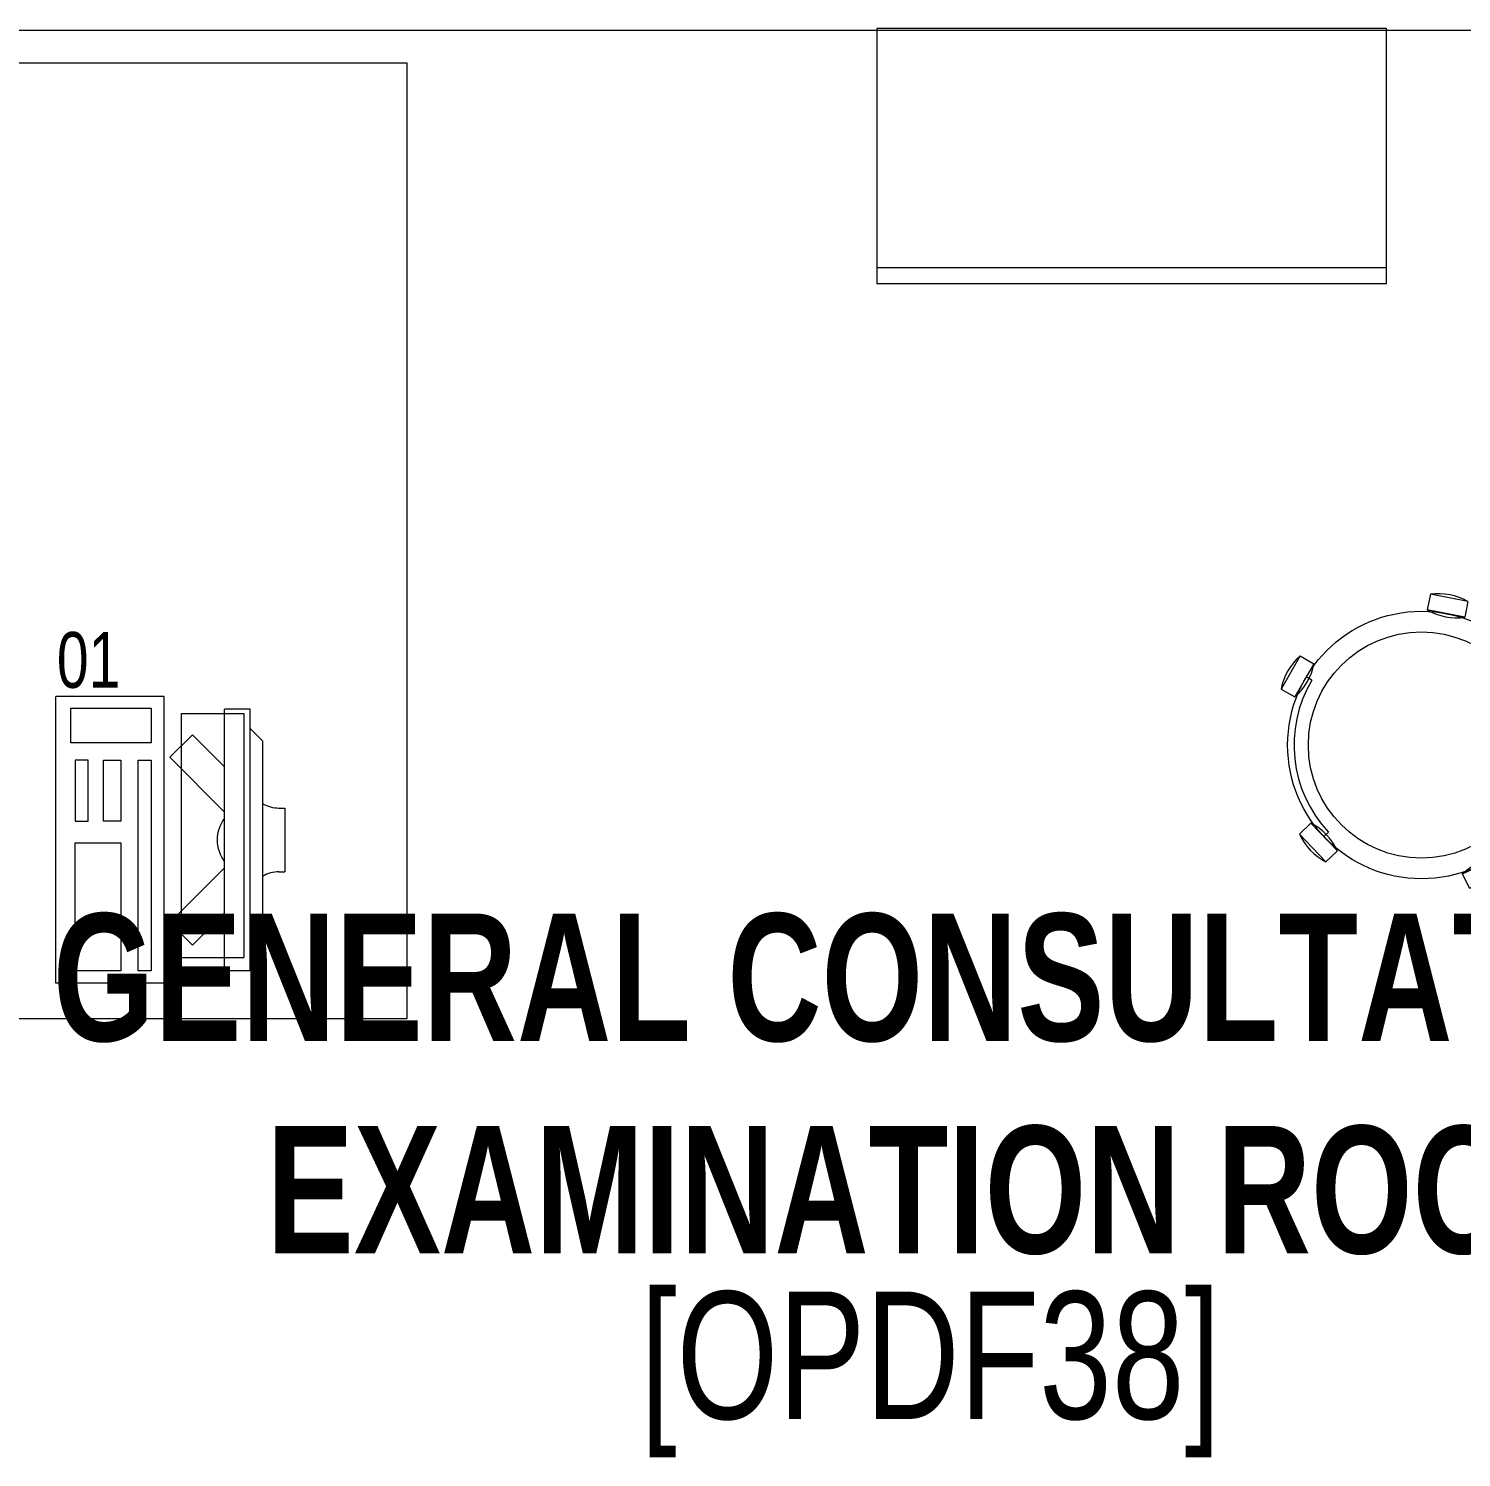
# Model space of a CAD drawing. Header units: millimetres. Extents: x -2143172 to 5255, y -610845 to 279739.
# Drawn here: x -1223685 to -1221436, y -24756 to -22513 of the extents above; entities that cross this region are included whole.
import ezdxf

# ---------------------------------------------------------------- set-up
doc = ezdxf.new("R2010")
doc.units = ezdxf.units.MM
doc.header["$LTSCALE"] = 30
doc.linetypes.add('HIDDEN', pattern=[9.525, 6.35, -3.175])
doc.layers.get('0').update_dxf_attribs({"lineweight": 5})
for name, color, linetype, lineweight in [('72_EGR_BASE_TEXT', 7, 'Continuous', 5), ('72_EGR_EQP_TAG', 142, 'Continuous', 5), ('LOADING', 163, 'Continuous', 5), ('Walls', 32, 'Continuous', 5)]:
    doc.layers.add(name, color=color, linetype=linetype, lineweight=lineweight)
doc.styles.add('X3G_ENTITY_257CFD', font='swisscl.ttf', dxfattribs={"height": 200})
doc.styles.add('X3G_ENTITY_9EC9', font='swisscl.ttf', dxfattribs={"height": 0.2})
doc.styles.add('X3G_ENTITY_9F38', font='swisscl.ttf', dxfattribs={"height": 0.2})

# ---------------------------------------------------------------- blocks, each defined once
blk = doc.blocks.new('GF21027-P')
at = {"color": 0}
for p, q in [((0.4, 0.4), (-0.4, 0.4)), ((-0.4, 0.4), (-0.4, 0)), ((0.4, 0), (0.4, 0.4)), ((-0.4, 0.025), (0.4, 0.025)), ((-0.4, 0), (0.4, 0))]:
    blk.add_line(p, q, dxfattribs=at)
blk = doc.blocks.new('HF10037B-P')
at = {"color": 0}
for p, q in [((0.2459, 0.134), (0.1859, 0.134)), ((0.1859, 0.134), (0.1859, 0.109)), ((0.2459, 0.134), (0.2459, 0.109)), ((0.2459, 0.109), (0.1859, 0.109)), ((0, 0), (-0.0142, -0.0583)), ((0, 0), (0.0243, -0.0059)), ((0.0243, -0.0059), (0.01, -0.0642)), ((0.4071, -0.0094), (0.431, -0.0018)), ((0.4071, -0.0094), (0.4255, -0.0665)), ((0.431, -0.0018), (0.4493, -0.0589)), ((0.4069, -0.0417), (0.4165, -0.0387)), ((-0.0142, -0.0583), (0.01, -0.0642)), ((0.4255, -0.0665), (0.4493, -0.0589)), ((0.0524, -0.2725), (0.0674, -0.2525)), ((0.0674, -0.2525), (0.1154, -0.2885)), ((0.3125, -0.2897), (0.362, -0.2558)), ((0.3267, -0.268), (0.3323, -0.2763)), ((0.3761, -0.2764), (0.362, -0.2558)), ((0.0524, -0.2725), (0.1004, -0.3085)), ((0.1004, -0.3085), (0.1154, -0.2885)), ((0.3266, -0.3103), (0.3125, -0.2897)), ((0.3266, -0.3103), (0.3761, -0.2764))]:
    blk.add_line(p, q, dxfattribs=at)
for radius in [0.21, 0.1775]:
    blk.add_circle((0.2161, -0.1014), radius, dxfattribs=at)
for centre, radius, start, end in [((0.2159, 0.0465), 0.0925, 71.0754, 108.9246), ((0.2159, 0.1965), 0.0925, 251.0754, 288.9246), ((0.0779, -0.0499), 0.0925, 147.3419, 185.1912), ((-0.0678, -0.0143), 0.0925, 327.3419, 5.1912), ((0.4996, -0.0113), 0.0925, 178.8412, 216.6904), ((0.3568, -0.057), 0.0925, 358.8412, 36.6904), ((0.2161, -0.1014), 0.2, 303.6037, 17.3657), ((0.0389, -0.3404), 0.0925, 34.1875, 72.0368), ((0.3867, -0.3449), 0.0925, 105.5121, 143.3614), ((0.1289, -0.2205), 0.0925, 214.1875, 252.0368), ((0.3019, -0.2212), 0.0925, 285.5121, 323.3614)]:
    blk.add_arc(centre, radius, start, end, dxfattribs=at)
blk = doc.blocks.new('ITCWLS1-P')
for p, q in [((-0.17, 0.45), (-0.17, 0)), ((-0.17, 0.45), (0, 0.45)), ((0, 0.45), (0, 0)), ((-0.2651, 0.43, 0), (-0.3051, 0.43, 0)), ((-0.3051, 0.43, 0), (-0.3051, 0.02, 0)), ((-0.2651, 0.43, 0), (-0.2651, 0.02, 0)), ((-0.1496, 0.4305), (-0.1291, 0.4305)), ((-0.1291, 0.4305), (-0.1291, 0.4089)), ((-0.3251, 0.38, 0), (-0.3051, 0.4, 0)), ((-0.3251, 0.38, 0), (-0.3251, 0.07, 0)), ((-0.3251, 0.07, 0), (-0.3051, 0.05, 0)), ((-0.3051, 0.02, 0), (-0.2651, 0.02, 0)), ((-0.17, 0), (0, 0))]:
    blk.add_line(p, q)
at = {"color": 8, "linetype": 'HIDDEN'}
for p, q in [((-0.197, 0.4094), (-0.295, 0.4094)), ((-0.295, 0.0264), (-0.295, 0.4094)), ((-0.197, 0.0264), (-0.197, 0.4094)), ((-0.197, 0.0264), (-0.295, 0.0264))]:
    blk.add_line(p, q, dxfattribs=at)
at = {"color": 1, "extrusion": (2.48281e-10, 3.18408e-10, -1)}
for p, q in [((-0.2651, 0.3395), (-0.2144, 0.3902)), ((-0.1791, 0.3548), (-0.2144, 0.3902)), ((-0.2651, 0.2688), (-0.1791, 0.3548))]:
    blk.add_line(p, q, dxfattribs=at)
at = {"color": 1}
for p, q in [((-0.3503, 0.275), (-0.3596, 0.275)), ((-0.3596, 0.175), (-0.3596, 0.275)), ((-0.3503, 0.175), (-0.3596, 0.175))]:
    blk.add_line(p, q, dxfattribs=at)
at = {"color": 1, "extrusion": (2.48281e-10, -3.18408e-10, -1)}
for p, q in [((-0.2651, 0.1812), (-0.1791, 0.0952)), ((-0.2651, 0.1105), (-0.2144, 0.0598)), ((-0.1791, 0.0952), (-0.2144, 0.0598))]:
    blk.add_line(p, q, dxfattribs=at)
blk.add_lwpolyline([(-0.1291, 0.4089), (-0.1291, 0.1), (-0.1496, 0.1), (-0.1496, 0.4305)])
for points in [[(-0.1019, 0.4305), (-0.0304, 0.4305), (-0.0304, 0.2294), (-0.1019, 0.2294)], [(-0.1019, 0.1954), (-0.0747, 0.1954), (-0.0747, 0.1), (-0.1019, 0.1)], [(-0.0304, 0.1954), (-0.0508, 0.1954), (-0.0508, 0.1), (-0.0304, 0.1)], [(-0.1496, 0.0727), (-0.0236, 0.0727), (-0.0236, 0.0182), (-0.1496, 0.0182)]]:
    blk.add_lwpolyline(points, close=True)
at = {"color": 250, "linetype": 'Continuous'}
for points in [[(-0.1496, 0.1), (-0.1496, 0.1), (-0.1496, 0.1), (-0.1496, 0.1), (-0.1496, 0.1), (-0.1496, 0.1), (-0.1496, 0.1), (-0.1496, 0.1), (-0.1496, 0.1)], [(-0.1496, 0.1), (-0.1496, 0.1), (-0.1496, 0.1), (-0.1496, 0.1), (-0.1496, 0.1), (-0.1496, 0.1), (-0.1496, 0.1), (-0.1496, 0.1), (-0.1496, 0.1), (-0.1496, 0.1), (-0.1496, 0.1), (-0.1496, 0.1), (-0.1496, 0.1), (-0.1496, 0.1), (-0.1496, 0.1), (-0.1496, 0.1), (-0.1496, 0.1), (-0.1496, 0.1)], [(-0.1496, 0.1), (-0.1496, 0.1), (-0.1496, 0.1), (-0.1496, 0.1), (-0.1496, 0.1), (-0.1496, 0.1), (-0.1496, 0.1), (-0.1496, 0.1), (-0.1496, 0.1), (-0.1496, 0.1)], [(-0.1496, 0.1), (-0.1496, 0.1), (-0.1496, 0.1), (-0.1496, 0.1), (-0.1496, 0.1), (-0.1496, 0.1), (-0.1496, 0.1)], [(-0.1496, 0.1), (-0.1496, 0.1), (-0.1496, 0.1), (-0.1496, 0.1), (-0.1496, 0.1), (-0.1496, 0.1), (-0.1496, 0.1), (-0.1496, 0.1), (-0.1496, 0.1), (-0.1496, 0.1)], [(-0.1496, 0.1), (-0.1496, 0.1), (-0.1496, 0.1), (-0.1496, 0.1), (-0.1496, 0.1), (-0.1496, 0.1), (-0.1496, 0.1), (-0.1496, 0.1), (-0.1496, 0.1), (-0.1496, 0.1), (-0.1496, 0.1), (-0.1496, 0.1), (-0.1496, 0.1), (-0.1496, 0.1), (-0.1496, 0.1)], [(-0.1496, 0.1), (-0.1496, 0.1), (-0.1496, 0.1), (-0.1496, 0.1), (-0.1496, 0.1), (-0.1496, 0.1), (-0.1496, 0.1), (-0.1496, 0.1), (-0.1496, 0.1), (-0.1496, 0.1)], [(-0.1496, 0.1), (-0.1496, 0.1), (-0.1496, 0.1), (-0.1496, 0.1), (-0.1496, 0.1), (-0.1496, 0.1), (-0.1496, 0.1), (-0.1496, 0.1), (-0.1496, 0.1), (-0.1496, 0.1)], [(-0.1496, 0.1), (-0.1496, 0.1), (-0.1496, 0.1), (-0.1496, 0.1), (-0.1496, 0.1), (-0.1496, 0.1), (-0.1496, 0.1), (-0.1496, 0.1), (-0.1496, 0.1), (-0.1496, 0.1), (-0.1496, 0.1), (-0.1496, 0.1), (-0.1496, 0.1), (-0.1496, 0.1), (-0.1496, 0.1), (-0.1496, 0.1), (-0.1496, 0.1), (-0.1496, 0.1), (-0.1496, 0.1), (-0.1496, 0.1), (-0.1496, 0.1), (-0.1496, 0.1), (-0.1496, 0.1), (-0.1496, 0.1), (-0.1496, 0.1), (-0.1496, 0.1), (-0.1496, 0.1), (-0.1496, 0.1), (-0.1496, 0.1), (-0.1496, 0.1), (-0.1496, 0.1), (-0.1496, 0.1), (-0.1496, 0.1), (-0.1496, 0.1), (-0.1496, 0.1), (-0.1496, 0.1), (-0.1496, 0.1), (-0.1496, 0.1), (-0.1496, 0.1), (-0.1496, 0.1), (-0.1496, 0.1), (-0.1496, 0.1), (-0.1496, 0.1), (-0.1496, 0.1), (-0.1496, 0.1), (-0.1496, 0.1), (-0.1496, 0.1), (-0.1496, 0.1), (-0.1496, 0.1), (-0.1496, 0.1), (-0.1496, 0.1), (-0.1496, 0.1), (-0.1496, 0.1), (-0.1496, 0.1)], [(-0.1496, 0.1), (-0.1496, 0.1), (-0.1496, 0.1), (-0.1496, 0.1), (-0.1496, 0.1), (-0.1496, 0.1), (-0.1496, 0.1), (-0.1496, 0.1), (-0.1496, 0.1), (-0.1496, 0.1), (-0.1496, 0.1), (-0.1496, 0.1), (-0.1496, 0.1), (-0.1496, 0.1), (-0.1496, 0.1), (-0.1496, 0.1), (-0.1496, 0.1), (-0.1496, 0.1), (-0.1496, 0.1), (-0.1496, 0.1), (-0.1496, 0.1), (-0.1496, 0.1), (-0.1496, 0.1), (-0.1496, 0.1), (-0.1496, 0.1), (-0.1496, 0.1), (-0.1496, 0.1), (-0.1496, 0.1), (-0.1496, 0.1), (-0.1496, 0.1), (-0.1496, 0.1), (-0.1496, 0.1), (-0.1496, 0.1), (-0.1496, 0.1), (-0.1496, 0.1), (-0.1496, 0.1), (-0.1496, 0.1), (-0.1496, 0.1), (-0.1496, 0.1), (-0.1496, 0.1), (-0.1496, 0.1), (-0.1496, 0.1), (-0.1496, 0.1), (-0.1496, 0.1), (-0.1496, 0.1), (-0.1496, 0.1), (-0.1496, 0.1), (-0.1496, 0.1), (-0.1496, 0.1), (-0.1496, 0.1), (-0.1496, 0.1), (-0.1496, 0.1), (-0.1496, 0.1), (-0.1496, 0.1), (-0.1496, 0.1), (-0.1496, 0.1), (-0.1496, 0.1), (-0.1496, 0.1), (-0.1496, 0.1), (-0.1496, 0.1), (-0.1496, 0.1), (-0.1496, 0.1), (-0.1496, 0.1), (-0.1496, 0.1), (-0.1496, 0.1), (-0.1496, 0.1), (-0.1496, 0.1), (-0.1496, 0.1), (-0.1496, 0.1), (-0.1496, 0.1), (-0.1496, 0.1), (-0.1496, 0.1), (-0.1496, 0.1), (-0.1496, 0.1), (-0.1496, 0.1), (-0.1496, 0.1), (-0.1496, 0.1), (-0.1496, 0.1), (-0.1496, 0.1), (-0.1496, 0.1), (-0.1496, 0.1), (-0.1496, 0.1), (-0.1496, 0.1), (-0.1496, 0.1), (-0.1496, 0.1), (-0.1496, 0.1), (-0.1496, 0.1), (-0.1496, 0.1), (-0.1496, 0.1)], [(-0.1496, 0.1), (-0.1496, 0.1), (-0.1496, 0.1), (-0.1496, 0.1), (-0.1496, 0.1), (-0.1496, 0.1), (-0.1496, 0.1), (-0.1496, 0.1), (-0.1496, 0.1), (-0.1496, 0.1), (-0.1496, 0.1), (-0.1496, 0.1)], [(-0.1496, 0.1), (-0.1496, 0.1), (-0.1496, 0.1), (-0.1496, 0.1), (-0.1496, 0.1), (-0.1496, 0.1), (-0.1496, 0.1)], [(-0.1496, 0.1), (-0.1496, 0.1), (-0.1496, 0.1), (-0.1496, 0.1), (-0.1496, 0.1), (-0.1496, 0.1), (-0.1496, 0.1), (-0.1496, 0.1), (-0.1496, 0.1), (-0.1496, 0.1), (-0.1496, 0.1), (-0.1496, 0.1), (-0.1496, 0.1), (-0.1496, 0.1), (-0.1496, 0.1), (-0.1496, 0.1), (-0.1496, 0.1)], [(-0.1496, 0.1), (-0.1496, 0.1), (-0.1496, 0.1), (-0.1496, 0.1), (-0.1496, 0.1), (-0.1496, 0.1), (-0.1496, 0.1), (-0.1496, 0.1), (-0.1496, 0.1), (-0.1496, 0.1), (-0.1496, 0.1), (-0.1496, 0.1), (-0.1496, 0.1), (-0.1496, 0.1), (-0.1496, 0.1), (-0.1496, 0.1), (-0.1496, 0.1), (-0.1496, 0.1), (-0.1496, 0.1), (-0.1496, 0.1), (-0.1496, 0.1), (-0.1496, 0.1), (-0.1496, 0.1), (-0.1496, 0.1), (-0.1496, 0.1), (-0.1496, 0.1), (-0.1496, 0.1), (-0.1496, 0.1), (-0.1496, 0.1), (-0.1496, 0.1), (-0.1496, 0.1), (-0.1496, 0.1), (-0.1496, 0.1), (-0.1496, 0.1), (-0.1496, 0.1), (-0.1496, 0.1), (-0.1496, 0.1), (-0.1496, 0.1), (-0.1496, 0.1), (-0.1496, 0.1), (-0.1496, 0.1), (-0.1496, 0.1), (-0.1496, 0.1), (-0.1496, 0.1), (-0.1496, 0.1), (-0.1496, 0.1), (-0.1496, 0.1), (-0.1496, 0.1), (-0.1496, 0.1), (-0.1496, 0.1), (-0.1496, 0.1), (-0.1496, 0.1), (-0.1496, 0.1), (-0.1496, 0.1), (-0.1496, 0.1), (-0.1496, 0.1), (-0.1496, 0.1), (-0.1496, 0.1), (-0.1496, 0.1), (-0.1496, 0.1), (-0.1496, 0.1), (-0.1496, 0.1), (-0.1496, 0.1), (-0.1496, 0.1), (-0.1496, 0.1), (-0.1496, 0.1), (-0.1496, 0.1), (-0.1496, 0.1), (-0.1496, 0.1), (-0.1496, 0.1), (-0.1496, 0.1), (-0.1496, 0.1), (-0.1496, 0.1), (-0.1496, 0.1), (-0.1496, 0.1), (-0.1496, 0.1), (-0.1496, 0.1), (-0.1496, 0.1), (-0.1496, 0.1), (-0.1496, 0.1), (-0.1496, 0.1), (-0.1496, 0.1), (-0.1496, 0.1), (-0.1496, 0.1), (-0.1496, 0.1), (-0.1496, 0.1), (-0.1496, 0.1), (-0.1496, 0.1), (-0.1496, 0.1), (-0.1496, 0.1), (-0.1496, 0.1), (-0.1496, 0.1), (-0.1496, 0.1), (-0.1496, 0.1), (-0.1496, 0.1), (-0.1496, 0.1), (-0.1496, 0.1), (-0.1496, 0.1), (-0.1496, 0.1), (-0.1496, 0.1), (-0.1496, 0.1), (-0.1496, 0.1), (-0.1496, 0.1), (-0.1496, 0.1), (-0.1496, 0.1), (-0.1496, 0.1), (-0.1496, 0.1), (-0.1496, 0.1), (-0.1496, 0.1), (-0.1496, 0.1), (-0.1496, 0.1)], [(-0.1496, 0.1), (-0.1496, 0.1), (-0.1496, 0.1), (-0.1496, 0.1), (-0.1496, 0.1), (-0.1496, 0.1), (-0.1496, 0.1), (-0.1496, 0.1)]]:
    blk.add_lwpolyline(points, dxfattribs=at)
for points in [[(-0.1496, 0.1), (-0.1496, 0.1), (-0.1496, 0.1), (-0.1496, 0.1), (-0.1496, 0.1), (-0.1496, 0.1), (-0.1496, 0.1), (-0.1496, 0.1), (-0.1496, 0.1), (-0.1496, 0.1), (-0.1496, 0.1), (-0.1496, 0.1), (-0.1496, 0.1), (-0.1496, 0.1), (-0.1496, 0.1), (-0.1496, 0.1), (-0.1496, 0.1), (-0.1496, 0.1), (-0.1496, 0.1), (-0.1496, 0.1), (-0.1496, 0.1), (-0.1496, 0.1), (-0.1496, 0.1), (-0.1496, 0.1), (-0.1496, 0.1), (-0.1496, 0.1), (-0.1496, 0.1), (-0.1496, 0.1), (-0.1496, 0.1), (-0.1496, 0.1), (-0.1496, 0.1), (-0.1496, 0.1), (-0.1496, 0.1), (-0.1496, 0.1), (-0.1496, 0.1), (-0.1496, 0.1), (-0.1496, 0.1), (-0.1496, 0.1), (-0.1496, 0.1), (-0.1496, 0.1), (-0.1496, 0.1), (-0.1496, 0.1), (-0.1496, 0.1), (-0.1496, 0.1), (-0.1496, 0.1), (-0.1496, 0.1), (-0.1496, 0.1), (-0.1496, 0.1), (-0.1496, 0.1), (-0.1496, 0.1), (-0.1496, 0.1), (-0.1496, 0.1), (-0.1496, 0.1), (-0.1496, 0.1), (-0.1496, 0.1), (-0.1496, 0.1), (-0.1496, 0.1), (-0.1496, 0.1), (-0.1496, 0.1), (-0.1496, 0.1), (-0.1496, 0.1), (-0.1496, 0.1), (-0.1496, 0.1), (-0.1496, 0.1), (-0.1496, 0.1), (-0.1496, 0.1), (-0.1496, 0.1), (-0.1496, 0.1), (-0.1496, 0.1), (-0.1496, 0.1), (-0.1496, 0.1), (-0.1496, 0.1), (-0.1496, 0.1), (-0.1496, 0.1), (-0.1496, 0.1), (-0.1496, 0.1), (-0.1496, 0.1), (-0.1496, 0.1), (-0.1496, 0.1), (-0.1496, 0.1), (-0.1496, 0.1), (-0.1496, 0.1), (-0.1496, 0.1), (-0.1496, 0.1), (-0.1496, 0.1), (-0.1496, 0.1), (-0.1496, 0.1), (-0.1496, 0.1), (-0.1496, 0.1), (-0.1496, 0.1), (-0.1496, 0.1), (-0.1496, 0.1), (-0.1496, 0.1), (-0.1496, 0.1), (-0.1496, 0.1), (-0.1496, 0.1), (-0.1496, 0.1), (-0.1496, 0.1), (-0.1496, 0.1), (-0.1496, 0.1), (-0.1496, 0.1), (-0.1496, 0.1), (-0.1496, 0.1), (-0.1496, 0.1), (-0.1496, 0.1), (-0.1496, 0.1), (-0.1496, 0.1), (-0.1496, 0.1), (-0.1496, 0.1), (-0.1496, 0.1), (-0.1496, 0.1), (-0.1496, 0.1), (-0.1496, 0.1), (-0.1496, 0.1), (-0.1496, 0.1), (-0.1496, 0.1), (-0.1496, 0.1), (-0.1496, 0.1), (-0.1496, 0.1), (-0.1496, 0.1), (-0.1496, 0.1), (-0.1496, 0.1), (-0.1496, 0.1), (-0.1496, 0.1), (-0.1496, 0.1), (-0.1496, 0.1), (-0.1496, 0.1), (-0.1496, 0.1), (-0.1496, 0.1), (-0.1496, 0.1), (-0.1496, 0.1), (-0.1496, 0.1), (-0.1496, 0.1), (-0.1496, 0.1), (-0.1496, 0.1), (-0.1496, 0.1), (-0.1496, 0.1), (-0.1496, 0.1), (-0.1496, 0.1), (-0.1496, 0.1), (-0.1496, 0.1), (-0.1496, 0.1), (-0.1496, 0.1), (-0.1496, 0.1), (-0.1496, 0.1), (-0.1496, 0.1), (-0.1496, 0.1), (-0.1496, 0.1), (-0.1496, 0.1), (-0.1496, 0.1), (-0.1496, 0.1), (-0.1496, 0.1), (-0.1496, 0.1), (-0.1496, 0.1), (-0.1496, 0.1), (-0.1496, 0.1), (-0.1496, 0.1), (-0.1496, 0.1), (-0.1496, 0.1), (-0.1496, 0.1), (-0.1496, 0.1), (-0.1496, 0.1), (-0.1496, 0.1), (-0.1496, 0.1), (-0.1496, 0.1), (-0.1496, 0.1), (-0.1496, 0.1), (-0.1496, 0.1), (-0.1496, 0.1), (-0.1496, 0.1), (-0.1496, 0.1), (-0.1496, 0.1), (-0.1496, 0.1), (-0.1496, 0.1), (-0.1496, 0.1), (-0.1496, 0.1), (-0.1496, 0.1), (-0.1496, 0.1), (-0.1496, 0.1), (-0.1496, 0.1), (-0.1496, 0.1), (-0.1496, 0.1), (-0.1496, 0.1), (-0.1496, 0.1), (-0.1496, 0.1), (-0.1496, 0.1), (-0.1496, 0.1), (-0.1496, 0.1), (-0.1496, 0.1), (-0.1496, 0.1), (-0.1496, 0.1), (-0.1496, 0.1), (-0.1496, 0.1), (-0.1496, 0.1), (-0.1496, 0.1), (-0.1496, 0.1), (-0.1496, 0.1), (-0.1496, 0.1), (-0.1496, 0.1), (-0.1496, 0.1), (-0.1496, 0.1), (-0.1496, 0.1), (-0.1496, 0.1), (-0.1496, 0.1), (-0.1496, 0.1), (-0.1496, 0.1), (-0.1496, 0.1), (-0.1496, 0.1), (-0.1496, 0.1), (-0.1496, 0.1), (-0.1496, 0.1), (-0.1496, 0.1), (-0.1496, 0.1), (-0.1496, 0.1), (-0.1496, 0.1), (-0.1496, 0.1), (-0.1496, 0.1), (-0.1496, 0.1), (-0.1496, 0.1), (-0.1496, 0.1), (-0.1496, 0.1), (-0.1496, 0.1), (-0.1496, 0.1), (-0.1496, 0.1), (-0.1496, 0.1), (-0.1496, 0.1), (-0.1496, 0.1), (-0.1496, 0.1), (-0.1496, 0.1), (-0.1496, 0.1), (-0.1496, 0.1), (-0.1496, 0.1), (-0.1496, 0.1), (-0.1496, 0.1), (-0.1496, 0.1), (-0.1496, 0.1), (-0.1496, 0.1), (-0.1496, 0.1), (-0.1496, 0.1), (-0.1496, 0.1), (-0.1496, 0.1), (-0.1496, 0.1), (-0.1496, 0.1), (-0.1496, 0.1), (-0.1496, 0.1), (-0.1496, 0.1), (-0.1496, 0.1), (-0.1496, 0.1), (-0.1496, 0.1), (-0.1496, 0.1), (-0.1496, 0.1), (-0.1496, 0.1), (-0.1496, 0.1), (-0.1496, 0.1), (-0.1496, 0.1), (-0.1496, 0.1), (-0.1496, 0.1), (-0.1496, 0.1), (-0.1496, 0.1), (-0.1496, 0.1), (-0.1496, 0.1), (-0.1496, 0.1), (-0.1496, 0.1), (-0.1496, 0.1), (-0.1496, 0.1), (-0.1496, 0.1), (-0.1496, 0.1), (-0.1496, 0.1), (-0.1496, 0.1), (-0.1496, 0.1), (-0.1496, 0.1), (-0.1496, 0.1), (-0.1496, 0.1), (-0.1496, 0.1), (-0.1496, 0.1), (-0.1496, 0.1), (-0.1496, 0.1)], [(-0.1496, 0.1), (-0.1496, 0.1), (-0.1496, 0.1), (-0.1496, 0.1), (-0.1496, 0.1), (-0.1496, 0.1), (-0.1496, 0.1), (-0.1496, 0.1), (-0.1496, 0.1), (-0.1496, 0.1), (-0.1496, 0.1), (-0.1496, 0.1), (-0.1496, 0.1), (-0.1496, 0.1), (-0.1496, 0.1), (-0.1496, 0.1), (-0.1496, 0.1), (-0.1496, 0.1), (-0.1496, 0.1), (-0.1496, 0.1), (-0.1496, 0.1), (-0.1496, 0.1), (-0.1496, 0.1), (-0.1496, 0.1), (-0.1496, 0.1), (-0.1496, 0.1), (-0.1496, 0.1), (-0.1496, 0.1), (-0.1496, 0.1), (-0.1496, 0.1), (-0.1496, 0.1), (-0.1496, 0.1), (-0.1496, 0.1), (-0.1496, 0.1), (-0.1496, 0.1), (-0.1496, 0.1), (-0.1496, 0.1), (-0.1496, 0.1), (-0.1496, 0.1), (-0.1496, 0.1), (-0.1496, 0.1), (-0.1496, 0.1), (-0.1496, 0.1), (-0.1496, 0.1), (-0.1496, 0.1), (-0.1496, 0.1), (-0.1496, 0.1), (-0.1496, 0.1), (-0.1496, 0.1), (-0.1496, 0.1), (-0.1496, 0.1), (-0.1496, 0.1), (-0.1496, 0.1), (-0.1496, 0.1), (-0.1496, 0.1), (-0.1496, 0.1), (-0.1496, 0.1), (-0.1496, 0.1), (-0.1496, 0.1), (-0.1496, 0.1), (-0.1496, 0.1), (-0.1496, 0.1), (-0.1496, 0.1), (-0.1496, 0.1), (-0.1496, 0.1), (-0.1496, 0.1), (-0.1496, 0.1), (-0.1496, 0.1), (-0.1496, 0.1), (-0.1496, 0.1), (-0.1496, 0.1), (-0.1496, 0.1), (-0.1496, 0.1), (-0.1496, 0.1), (-0.1496, 0.1), (-0.1496, 0.1), (-0.1496, 0.1), (-0.1496, 0.1), (-0.1496, 0.1), (-0.1496, 0.1), (-0.1496, 0.1), (-0.1496, 0.1), (-0.1496, 0.1), (-0.1496, 0.1), (-0.1496, 0.1), (-0.1496, 0.1), (-0.1496, 0.1), (-0.1496, 0.1), (-0.1496, 0.1), (-0.1496, 0.1), (-0.1496, 0.1), (-0.1496, 0.1), (-0.1496, 0.1), (-0.1496, 0.1), (-0.1496, 0.1), (-0.1496, 0.1), (-0.1496, 0.1), (-0.1496, 0.1), (-0.1496, 0.1), (-0.1496, 0.1), (-0.1496, 0.1), (-0.1496, 0.1), (-0.1496, 0.1), (-0.1496, 0.1), (-0.1496, 0.1), (-0.1496, 0.1), (-0.1496, 0.1), (-0.1496, 0.1), (-0.1496, 0.1), (-0.1496, 0.1), (-0.1496, 0.1), (-0.1496, 0.1), (-0.1496, 0.1), (-0.1496, 0.1), (-0.1496, 0.1), (-0.1496, 0.1), (-0.1496, 0.1), (-0.1496, 0.1), (-0.1496, 0.1), (-0.1496, 0.1), (-0.1496, 0.1), (-0.1496, 0.1), (-0.1496, 0.1), (-0.1496, 0.1), (-0.1496, 0.1), (-0.1496, 0.1), (-0.1496, 0.1), (-0.1496, 0.1), (-0.1496, 0.1), (-0.1496, 0.1), (-0.1496, 0.1), (-0.1496, 0.1), (-0.1496, 0.1), (-0.1496, 0.1), (-0.1496, 0.1), (-0.1496, 0.1), (-0.1496, 0.1), (-0.1496, 0.1), (-0.1496, 0.1), (-0.1496, 0.1), (-0.1496, 0.1), (-0.1496, 0.1), (-0.1496, 0.1), (-0.1496, 0.1), (-0.1496, 0.1), (-0.1496, 0.1), (-0.1496, 0.1), (-0.1496, 0.1), (-0.1496, 0.1), (-0.1496, 0.1), (-0.1496, 0.1), (-0.1496, 0.1), (-0.1496, 0.1), (-0.1496, 0.1), (-0.1496, 0.1), (-0.1496, 0.1), (-0.1496, 0.1), (-0.1496, 0.1), (-0.1496, 0.1), (-0.1496, 0.1), (-0.1496, 0.1), (-0.1496, 0.1), (-0.1496, 0.1), (-0.1496, 0.1), (-0.1496, 0.1), (-0.1496, 0.1), (-0.1496, 0.1), (-0.1496, 0.1), (-0.1496, 0.1), (-0.1496, 0.1), (-0.1496, 0.1), (-0.1496, 0.1), (-0.1496, 0.1), (-0.1496, 0.1), (-0.1496, 0.1), (-0.1496, 0.1), (-0.1496, 0.1), (-0.1496, 0.1), (-0.1496, 0.1), (-0.1496, 0.1), (-0.1496, 0.1), (-0.1496, 0.1), (-0.1496, 0.1), (-0.1496, 0.1), (-0.1496, 0.1), (-0.1496, 0.1), (-0.1496, 0.1), (-0.1496, 0.1), (-0.1496, 0.1), (-0.1496, 0.1), (-0.1496, 0.1), (-0.1496, 0.1), (-0.1496, 0.1), (-0.1496, 0.1), (-0.1496, 0.1), (-0.1496, 0.1), (-0.1496, 0.1), (-0.1496, 0.1), (-0.1496, 0.1), (-0.1496, 0.1), (-0.1496, 0.1), (-0.1496, 0.1), (-0.1496, 0.1), (-0.1496, 0.1), (-0.1496, 0.1), (-0.1496, 0.1), (-0.1496, 0.1), (-0.1496, 0.1), (-0.1496, 0.1), (-0.1496, 0.1), (-0.1496, 0.1), (-0.1496, 0.1), (-0.1496, 0.1), (-0.1496, 0.1)], [(-0.1496, 0.1), (-0.1496, 0.1), (-0.1496, 0.1), (-0.1496, 0.1), (-0.1496, 0.1), (-0.1496, 0.1), (-0.1496, 0.1), (-0.1496, 0.1), (-0.1496, 0.1), (-0.1496, 0.1), (-0.1496, 0.1), (-0.1496, 0.1), (-0.1496, 0.1), (-0.1496, 0.1), (-0.1496, 0.1), (-0.1496, 0.1), (-0.1496, 0.1), (-0.1496, 0.1), (-0.1496, 0.1), (-0.1496, 0.1), (-0.1496, 0.1), (-0.1496, 0.1), (-0.1496, 0.1), (-0.1496, 0.1), (-0.1496, 0.1), (-0.1496, 0.1), (-0.1496, 0.1), (-0.1496, 0.1), (-0.1496, 0.1), (-0.1496, 0.1), (-0.1496, 0.1), (-0.1496, 0.1), (-0.1496, 0.1), (-0.1496, 0.1), (-0.1496, 0.1), (-0.1496, 0.1), (-0.1496, 0.1), (-0.1496, 0.1), (-0.1496, 0.1), (-0.1496, 0.1), (-0.1496, 0.1), (-0.1496, 0.1), (-0.1496, 0.1), (-0.1496, 0.1), (-0.1496, 0.1), (-0.1496, 0.1), (-0.1496, 0.1), (-0.1496, 0.1), (-0.1496, 0.1), (-0.1496, 0.1), (-0.1496, 0.1), (-0.1496, 0.1), (-0.1496, 0.1), (-0.1496, 0.1), (-0.1496, 0.1), (-0.1496, 0.1), (-0.1496, 0.1), (-0.1496, 0.1), (-0.1496, 0.1), (-0.1496, 0.1), (-0.1496, 0.1), (-0.1496, 0.1), (-0.1496, 0.1), (-0.1496, 0.1), (-0.1496, 0.1), (-0.1496, 0.1), (-0.1496, 0.1), (-0.1496, 0.1), (-0.1496, 0.1), (-0.1496, 0.1), (-0.1496, 0.1), (-0.1496, 0.1), (-0.1496, 0.1), (-0.1496, 0.1), (-0.1496, 0.1), (-0.1496, 0.1), (-0.1496, 0.1), (-0.1496, 0.1), (-0.1496, 0.1), (-0.1496, 0.1), (-0.1496, 0.1), (-0.1496, 0.1), (-0.1496, 0.1), (-0.1496, 0.1), (-0.1496, 0.1), (-0.1496, 0.1), (-0.1496, 0.1), (-0.1496, 0.1), (-0.1496, 0.1), (-0.1496, 0.1), (-0.1496, 0.1), (-0.1496, 0.1), (-0.1496, 0.1), (-0.1496, 0.1), (-0.1496, 0.1), (-0.1496, 0.1), (-0.1496, 0.1), (-0.1496, 0.1), (-0.1496, 0.1), (-0.1496, 0.1), (-0.1496, 0.1), (-0.1496, 0.1), (-0.1496, 0.1), (-0.1496, 0.1), (-0.1496, 0.1), (-0.1496, 0.1), (-0.1496, 0.1), (-0.1496, 0.1), (-0.1496, 0.1), (-0.1496, 0.1), (-0.1496, 0.1), (-0.1496, 0.1), (-0.1496, 0.1), (-0.1496, 0.1), (-0.1496, 0.1), (-0.1496, 0.1), (-0.1496, 0.1), (-0.1496, 0.1), (-0.1496, 0.1), (-0.1496, 0.1), (-0.1496, 0.1), (-0.1496, 0.1), (-0.1496, 0.1), (-0.1496, 0.1), (-0.1496, 0.1), (-0.1496, 0.1), (-0.1496, 0.1), (-0.1496, 0.1), (-0.1496, 0.1), (-0.1496, 0.1), (-0.1496, 0.1), (-0.1496, 0.1), (-0.1496, 0.1), (-0.1496, 0.1), (-0.1496, 0.1), (-0.1496, 0.1), (-0.1496, 0.1), (-0.1496, 0.1), (-0.1496, 0.1), (-0.1496, 0.1), (-0.1496, 0.1), (-0.1496, 0.1), (-0.1496, 0.1), (-0.1496, 0.1), (-0.1496, 0.1), (-0.1496, 0.1), (-0.1496, 0.1), (-0.1496, 0.1), (-0.1496, 0.1), (-0.1496, 0.1), (-0.1496, 0.1), (-0.1496, 0.1), (-0.1496, 0.1), (-0.1496, 0.1), (-0.1496, 0.1), (-0.1496, 0.1), (-0.1496, 0.1), (-0.1496, 0.1), (-0.1496, 0.1), (-0.1496, 0.1), (-0.1496, 0.1), (-0.1496, 0.1), (-0.1496, 0.1), (-0.1496, 0.1), (-0.1496, 0.1), (-0.1496, 0.1), (-0.1496, 0.1), (-0.1496, 0.1), (-0.1496, 0.1), (-0.1496, 0.1), (-0.1496, 0.1), (-0.1496, 0.1), (-0.1496, 0.1), (-0.1496, 0.1), (-0.1496, 0.1), (-0.1496, 0.1), (-0.1496, 0.1), (-0.1496, 0.1), (-0.1496, 0.1), (-0.1496, 0.1), (-0.1496, 0.1), (-0.1496, 0.1), (-0.1496, 0.1), (-0.1496, 0.1), (-0.1496, 0.1), (-0.1496, 0.1), (-0.1496, 0.1), (-0.1496, 0.1), (-0.1496, 0.1), (-0.1496, 0.1), (-0.1496, 0.1), (-0.1496, 0.1), (-0.1496, 0.1), (-0.1496, 0.1), (-0.1496, 0.1), (-0.1496, 0.1), (-0.1496, 0.1), (-0.1496, 0.1), (-0.1496, 0.1), (-0.1496, 0.1), (-0.1496, 0.1), (-0.1496, 0.1), (-0.1496, 0.1), (-0.1496, 0.1), (-0.1496, 0.1), (-0.1496, 0.1), (-0.1496, 0.1), (-0.1496, 0.1), (-0.1496, 0.1), (-0.1496, 0.1), (-0.1496, 0.1), (-0.1496, 0.1), (-0.1496, 0.1), (-0.1496, 0.1), (-0.1496, 0.1), (-0.1496, 0.1), (-0.1496, 0.1), (-0.1496, 0.1), (-0.1496, 0.1)]]:
    blk.add_lwpolyline(points, close=True, dxfattribs=at)
at = {"color": 1}
for centre, radius, start, end in [((-0.3503, 0.325), 0.05, 270, 300.3093), ((-0.3089, 0.225), 0.0556, 321.9431, 38.0569), ((-0.3503, 0.125), 0.05, 59.6907, 90)]:
    blk.add_arc(centre, radius, start, end, dxfattribs=at)

msp = doc.modelspace()

# ---------------------------------------------------------------- linework, layer by layer
at = {"layer": 'LOADING', "elevation": -0.1}
msp.add_lwpolyline([(-1223840.9, -24066.7), (-1223090.9, -24066.7), (-1223090.9, -22566.7), (-1223840.9, -22566.7)], close=True, dxfattribs=at)
at = {"layer": 'Walls'}
msp.add_line((-1224590.9, -22514.7), (-1220390.9, -22514.7), dxfattribs=at)

# ---------------------------------------------------------------- block references
at = {"layer": 'LOADING', "color": 1, "xscale": 1000, "yscale": 1000, "zscale": 1000, "rotation": 2.09118487140825e-08}
msp.add_blockref('GF21027-P', (-1221953.4, -22912.5, -0.1), dxfattribs=at)
at = {"layer": 'LOADING', "extrusion": (-2.75759e-10, -1.16581e-09, -1), "xscale": -999.9999999999998, "yscale": 999.9999999999998, "zscale": 999.9999999999998, "rotation": 154.2186874640737}
msp.add_blockref('HF10037B-P', (1221259.7, -23634.6, 0.1), dxfattribs=at)
at = {"layer": 'LOADING', "extrusion": (-8.01373e-06, -1.9399e-16, 1), "xscale": 1000.000000000015, "yscale": 1000.000000000015, "zscale": 1000.000000000015, "rotation": 180}
msp.add_blockref('ITCWLS1-P', (-1223642.7, -23561.2, 9.7), dxfattribs=at)

# ---------------------------------------------------------------- texts
at = {"layer": '72_EGR_BASE_TEXT', "insert": (-1222246.6, -23901.9, 0), "char_height": 200, "width": 3508.102, "attachment_point": 2, "style": 'X3G_ENTITY_9EC9'}
msp.add_mtext('{\\fSwis721 LtCn BT|b1|i0|c0|p34;GENERAL CONSULTATION / EXAMINATION ROOM}', dxfattribs=at)
at = {"layer": '72_EGR_BASE_TEXT', "insert": (-1222269.1, -24495.3, 0), "char_height": 200, "attachment_point": 2, "style": 'X3G_ENTITY_9F38'}
msp.add_mtext('[OPDF38]', dxfattribs=at)
at = {"layer": '72_EGR_EQP_TAG', "insert": (-1223591.2, -23459.9, -0.1), "char_height": 87.47, "attachment_point": 2, "style": 'X3G_ENTITY_257CFD'}
msp.add_mtext('01', dxfattribs=at)

doc.saveas('drawing.dxf')
